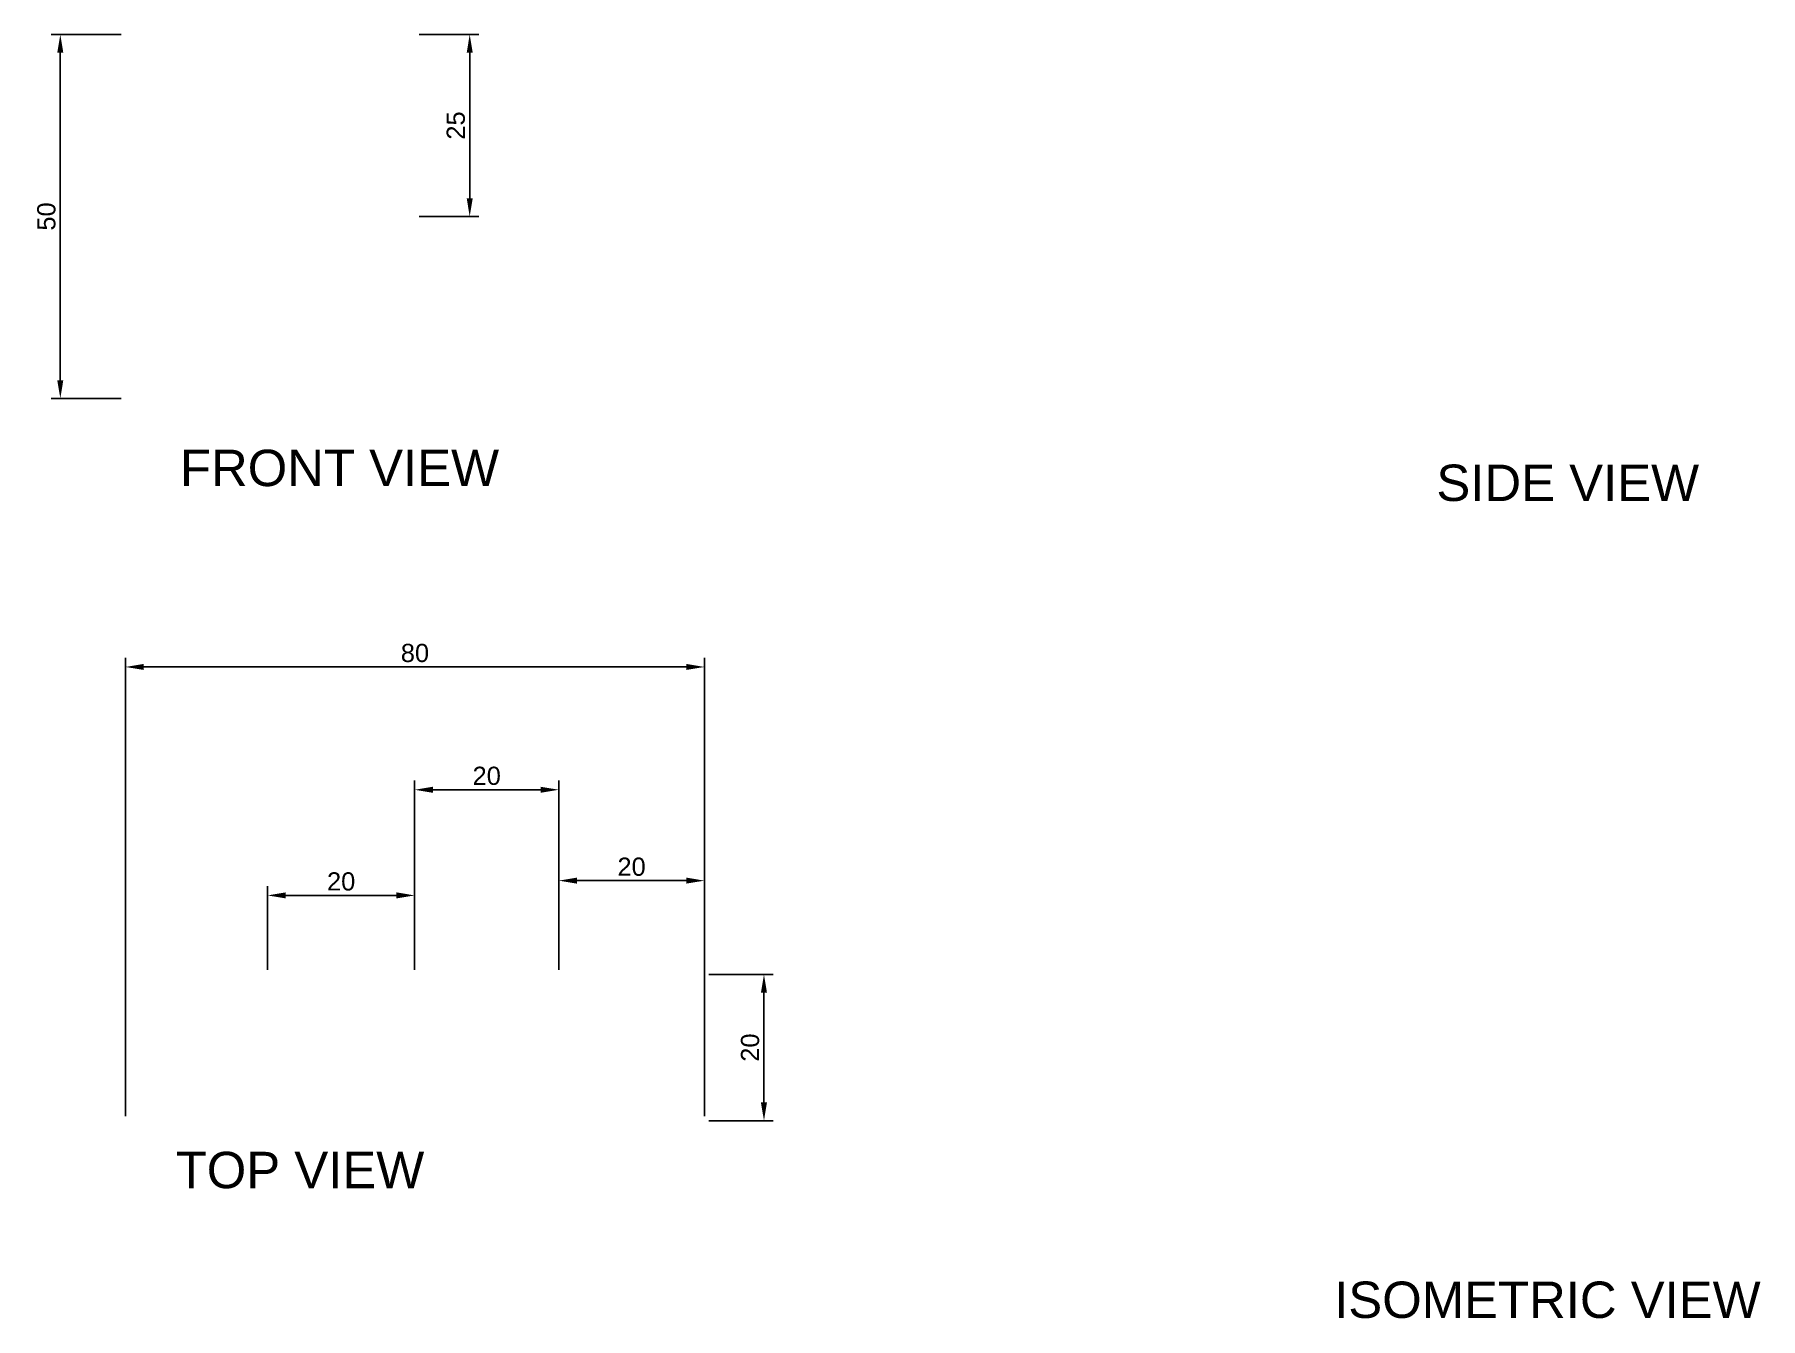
# Paper-space layout '7.4' of a CAD drawing. Header units: millimetres. Extents: x 6 to 243, y 15 to 191.
import ezdxf

# ---------------------------------------------------------------- set-up
doc = ezdxf.new("R2010")
doc.units = ezdxf.units.MM
doc.styles.get("Standard").update_dxf_attribs({"font": 'arial.ttf'})
doc.dimstyles.new('ISO-25', dxfattribs={"dimtxt": 2.5, "dimasz": 2.5, "dimexe": 1.25, "dimexo": 0.625, "dimtad": 1, "dimtxsty": 'Standard', "dimcen": 2.5, "dimadec": 0, "dimazin": 0, "dimtfac": 1, "dimtmove": 0, "dimatfit": 3, "dimfxl": 1, "dimarcsym": 0})

# ---------------------------------------------------------------- blocks, each defined once
blk = doc.blocks.new('*D12')
at = {"color": 0, "lineweight": -2, "transparency": 16777216}
for p, q in [((18.2, 190.97), (8.6, 190.97)), ((9.85, 188.47), (9.85, 143.47)), ((18.2, 140.97), (8.6, 140.97))]:
    blk.add_line(p, q, dxfattribs=at)
at = {"color": 0, "transparency": 16777216}
for points in [[(9.43, 188.47), (10.26, 188.47), (9.85, 190.97)], [(9.43, 143.47), (10.26, 143.47), (9.85, 140.97)]]:
    blk.add_solid(points, dxfattribs=at)
at = {"layer": 'Defpoints', "color": 0, "transparency": 16777216}
for p in [(18.82, 190.97), (9.85, 140.97), (18.82, 140.97)]:
    blk.add_point(p, dxfattribs=at)
at = {"color": 0, "transparency": 16777216, "insert": (7.94, 165.97), "char_height": 2.5, "attachment_point": 5, "rotation": 90}
blk.add_mtext('50', dxfattribs=at)
blk = doc.blocks.new('*D13')
at = {"color": 0, "lineweight": -2, "transparency": 16777216}
for p, q in [((18.82, 42.36), (18.82, 105.32)), ((98.33, 42.36), (98.33, 105.32)), ((21.32, 104.07), (95.83, 104.07))]:
    blk.add_line(p, q, dxfattribs=at)
at = {"color": 0, "transparency": 16777216}
for points in [[(21.32, 104.49), (21.32, 103.66), (18.82, 104.07)], [(95.83, 104.49), (95.83, 103.66), (98.33, 104.07)]]:
    blk.add_solid(points, dxfattribs=at)
at = {"layer": 'Defpoints', "color": 0, "transparency": 16777216}
for p in [(98.33, 104.07), (18.82, 41.73), (98.33, 41.73)]:
    blk.add_point(p, dxfattribs=at)
at = {"color": 0, "transparency": 16777216, "insert": (58.57, 105.98), "char_height": 2.5, "attachment_point": 5}
blk.add_mtext('80', dxfattribs=at)
blk = doc.blocks.new('*D14')
at = {"color": 0, "lineweight": -2, "transparency": 16777216}
for p, q in [((38.33, 62.44), (38.33, 73.93)), ((58.53, 62.44), (58.53, 73.93)), ((40.83, 72.68), (56.03, 72.68))]:
    blk.add_line(p, q, dxfattribs=at)
at = {"color": 0, "transparency": 16777216}
for points in [[(40.83, 73.1), (40.83, 72.27), (38.33, 72.68)], [(56.03, 73.1), (56.03, 72.27), (58.53, 72.68)]]:
    blk.add_solid(points, dxfattribs=at)
at = {"layer": 'Defpoints', "color": 0, "transparency": 16777216}
for p in [(58.53, 72.68), (38.33, 61.82), (58.53, 61.82)]:
    blk.add_point(p, dxfattribs=at)
at = {"color": 0, "transparency": 16777216, "insert": (48.43, 74.59), "char_height": 2.5, "attachment_point": 5}
blk.add_mtext('20', dxfattribs=at)
blk = doc.blocks.new('*D15')
at = {"color": 0, "lineweight": -2, "transparency": 16777216}
for p, q in [((78.33, 62.44), (78.33, 75.96)), ((98.33, 62.44), (98.33, 75.96)), ((80.83, 74.71), (95.83, 74.71))]:
    blk.add_line(p, q, dxfattribs=at)
at = {"color": 0, "transparency": 16777216}
for points in [[(80.83, 75.13), (80.83, 74.3), (78.33, 74.71)], [(95.83, 75.13), (95.83, 74.3), (98.33, 74.71)]]:
    blk.add_solid(points, dxfattribs=at)
at = {"layer": 'Defpoints', "color": 0, "transparency": 16777216}
for p in [(98.33, 74.71), (78.33, 61.82), (98.33, 61.82)]:
    blk.add_point(p, dxfattribs=at)
at = {"color": 0, "transparency": 16777216, "insert": (88.33, 76.61), "char_height": 2.5, "attachment_point": 5}
blk.add_mtext('20', dxfattribs=at)
blk = doc.blocks.new('*D16')
at = {"color": 0, "lineweight": -2, "transparency": 16777216}
for p, q in [((98.95, 61.82), (107.77, 61.82)), ((106.52, 59.32), (106.52, 44.23)), ((98.95, 41.73), (107.77, 41.73))]:
    blk.add_line(p, q, dxfattribs=at)
at = {"color": 0, "transparency": 16777216}
for points in [[(106.1, 59.32), (106.93, 59.32), (106.52, 61.82)], [(106.1, 44.23), (106.93, 44.23), (106.52, 41.73)]]:
    blk.add_solid(points, dxfattribs=at)
at = {"layer": 'Defpoints', "color": 0, "transparency": 16777216}
for p in [(98.33, 61.82), (98.33, 41.73), (106.52, 41.73)]:
    blk.add_point(p, dxfattribs=at)
at = {"color": 0, "transparency": 16777216, "insert": (104.62, 51.77), "char_height": 2.5, "attachment_point": 5, "rotation": 90}
blk.add_mtext('20', dxfattribs=at)
blk = doc.blocks.new('*D17')
at = {"color": 0, "lineweight": -2, "transparency": 16777216}
for p, q in [((59.15, 190.97), (67.34, 190.97)), ((66.09, 188.47), (66.09, 168.47)), ((59.15, 165.97), (67.34, 165.97))]:
    blk.add_line(p, q, dxfattribs=at)
at = {"color": 0, "transparency": 16777216}
for points in [[(65.68, 188.47), (66.51, 188.47), (66.09, 190.97)], [(65.68, 168.47), (66.51, 168.47), (66.09, 165.97)]]:
    blk.add_solid(points, dxfattribs=at)
at = {"layer": 'Defpoints', "color": 0, "transparency": 16777216}
for p in [(58.53, 190.97), (58.53, 165.97), (66.09, 165.97)]:
    blk.add_point(p, dxfattribs=at)
at = {"color": 0, "transparency": 16777216, "insert": (64.19, 178.47), "char_height": 2.5, "attachment_point": 5, "rotation": 90}
blk.add_mtext('25', dxfattribs=at)
blk = doc.blocks.new('*D18')
at = {"color": 0, "lineweight": -2, "transparency": 16777216}
for p, q in [((58.53, 62.44), (58.53, 88.45)), ((78.33, 62.44), (78.33, 88.45)), ((61.03, 87.2), (75.83, 87.2))]:
    blk.add_line(p, q, dxfattribs=at)
at = {"color": 0, "transparency": 16777216}
for points in [[(61.03, 87.61), (61.03, 86.78), (58.53, 87.2)], [(75.83, 87.61), (75.83, 86.78), (78.33, 87.2)]]:
    blk.add_solid(points, dxfattribs=at)
at = {"layer": 'Defpoints', "color": 0, "transparency": 16777216}
for p in [(78.33, 87.2), (58.53, 61.82), (78.33, 61.82)]:
    blk.add_point(p, dxfattribs=at)
at = {"color": 0, "transparency": 16777216, "insert": (68.43, 89.1), "char_height": 2.5, "attachment_point": 5}
blk.add_mtext('20', dxfattribs=at)

psp = doc.layouts.new('7.4')

# ---------------------------------------------------------------- texts
for s, p in [('FRONT VIEW', (26.284, 128.924)), ('SIDE VIEW', (198.898, 126.878)), ('TOP VIEW', (25.699, 32.452)), ('ISOMETRIC VIEW', (184.855, 14.62))]:
    psp.add_text(s, height=5).set_placement(p)

# ---------------------------------------------------------------- dimensions: what is measured, and where the dimension line sits
for base, p1, p2, picture, middle in [((9.846, 140.975), (18.823, 190.975), (18.823, 140.975), '*D12', (7.945, 165.975)), ((66.095, 165.975), (58.525, 190.975), (58.525, 165.975), '*D17', (64.193, 178.475))]:
    dim = psp.add_linear_dim(base=base, p1=p1, p2=p2, angle=90, dimstyle='ISO-25', override={"dimlfac": -1})
    dim.commit()
    dim.dimension.update_dxf_attribs({"geometry": picture, "text_midpoint": middle})
for base, p1, p2, text, picture, middle in [((98.326, 104.075), (18.823, 41.733), (98.326, 41.733), '80', '*D13', (58.574, 105.976)), ((78.326, 87.196), (58.525, 61.816), (78.326, 61.816), '20', '*D18', (68.426, 89.097)), ((58.525, 72.684), (38.326, 61.816), (58.525, 61.816), '20', '*D14', (48.426, 74.586))]:
    dim = psp.add_linear_dim(base=base, p1=p1, p2=p2, text=text, dimstyle='ISO-25', override={"dimlfac": -1})
    dim.commit()
    dim.dimension.update_dxf_attribs({"geometry": picture, "text_midpoint": middle})
dim = psp.add_linear_dim(base=(98.326, 74.713), p1=(78.326, 61.816), p2=(98.326, 61.816), dimstyle='ISO-25', override={"dimlfac": -1})
dim.commit()
dim.dimension.update_dxf_attribs({"geometry": '*D15', "text_midpoint": (88.326, 76.614)})
dim = psp.add_linear_dim(base=(106.517, 41.733), p1=(98.326, 61.816), p2=(98.326, 41.733), angle=90, text='20', dimstyle='ISO-25', override={"dimlfac": -1})
dim.commit()
dim.dimension.update_dxf_attribs({"geometry": '*D16', "text_midpoint": (104.616, 51.775)})

doc.saveas('drawing.dxf')
